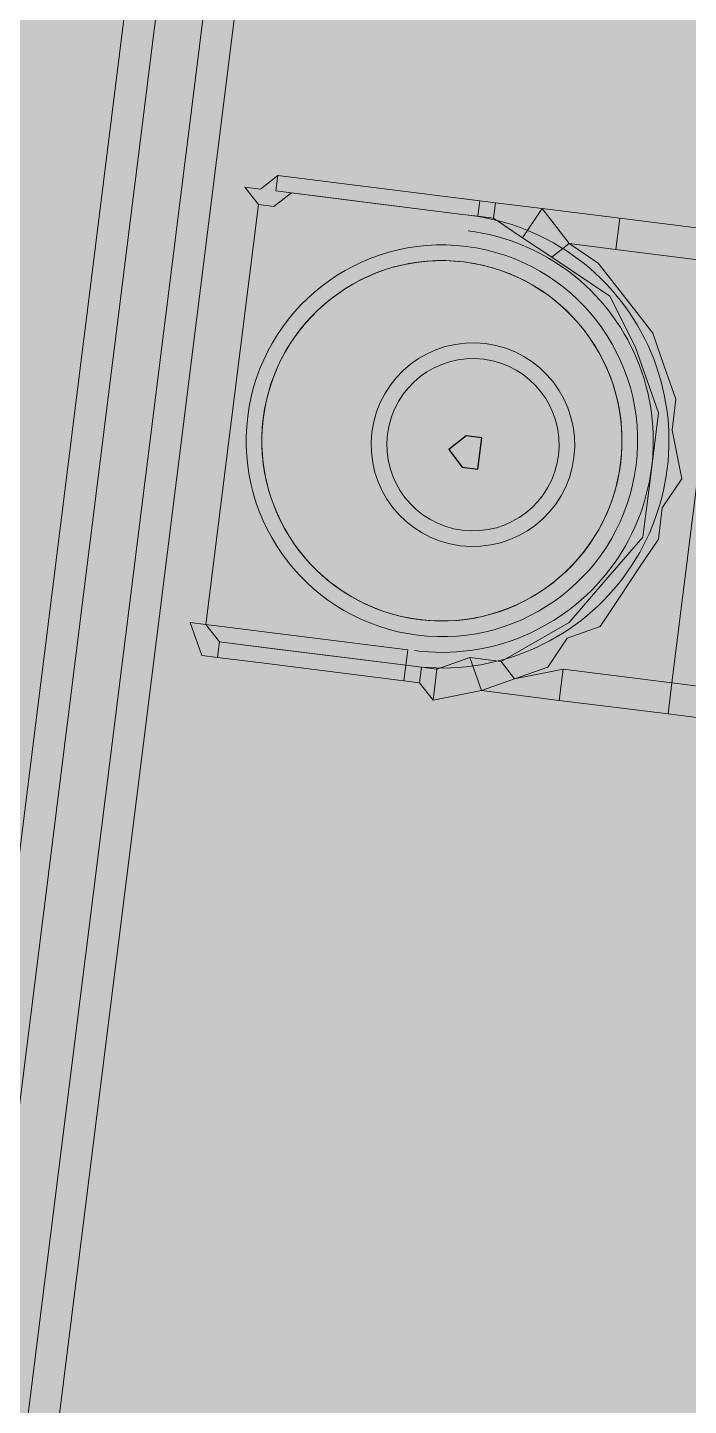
# Model space of a CAD drawing. Header units: metres. Extents: x -4 to 509425, y 7549 to 4732445.
# Drawn here: x 476014.105 to 476014.463, y 4719709.71 to 4719710.454 of the extents above; entities that cross this region are included whole.
import ezdxf

# ---------------------------------------------------------------- set-up
doc = ezdxf.new("R2010")
doc.units = ezdxf.units.M
doc.header["$LTSCALE"] = 0.01
doc.header["$MEASUREMENT"] = 0
doc.layers.get('0').update_dxf_attribs({"lineweight": 0})
doc.layers.add('_SUBESTACIÓN', color=1, linetype='Continuous')
doc.layers.add('SUBESTACION LA VID', color=253, linetype='Continuous')

# ---------------------------------------------------------------- blocks, each defined once
blk = doc.blocks.new('A$Cfff6051d')
at = {"layer": 'SUBESTACION LA VID', "transparency": 33554687}
h = blk.add_hatch(color=256, dxfattribs=at)
h.dxf.hatch_style = 2
h.paths.add_polyline_path([(476014.34973, 4719710.2243), (476014.35078, 4719710.2327), (476014.34238, 4719710.23375), (476014.33293, 4719710.22641), (476014.34027, 4719710.21695), (476014.34867, 4719710.2159)])
at = {"layer": 'SUBESTACION LA VID', "lineweight": 15}
for p, q in [((476014.0239, 4719709.39485), (476014.23979, 4719711.11692)), ((476014.0827, 4719709.38748), (476014.2986, 4719711.10955)), ((476014.19235, 4719710.60239), (476014.04175, 4719709.40114)), ((476014.21756, 4719710.59923), (476014.06696, 4719709.39798)), ((476014.22272, 4719710.36821), (476014.23007, 4719710.35876))]:
    blk.add_line(p, q, dxfattribs=at)
for points in [[(476014.30978, 4719710.10986), (476014.21738, 4719710.12144), (476014.20898, 4719710.12249), (476014.20163, 4719710.13195), (476014.21532, 4719710.24115), (476014.23007, 4719710.35876), (476014.23847, 4719710.3577), (476014.24792, 4719710.36505), (476014.23952, 4719710.3661), (476014.24057, 4719710.3745), (476014.23112, 4719710.36716), (476014.22272, 4719710.36821)], [(476014.24057, 4719710.3745), (476014.23952, 4719710.3661), (476014.24792, 4719710.36505), (476014.34032, 4719710.35347)], [(476014.24057, 4719710.3745), (476014.34978, 4719710.36081), (476014.34872, 4719710.35241), (476014.34032, 4719710.35347), (476014.26472, 4719710.36294), (476014.24792, 4719710.36505)], [(476014.34872, 4719710.35241), (476014.35712, 4719710.35136), (476014.35818, 4719710.35976), (476014.34978, 4719710.36081), (476014.34138, 4719710.36187), (476014.35818, 4719710.35976), (476014.38338, 4719710.3566), (476014.37287, 4719710.34085), (476014.35712, 4719710.35136)], [(476014.37287, 4719710.34085), (476014.38862, 4719710.33035), (476014.39808, 4719710.33769), (476014.38338, 4719710.3566), (476014.42538, 4719710.35133)], [(476014.48419, 4719710.34396), (476014.48208, 4719710.32716), (476014.42328, 4719710.33453), (476014.42538, 4719710.35133), (476014.49259, 4719710.34291)], [(476014.48419, 4719710.34396), (476014.49993, 4719710.33346), (476014.49888, 4719710.32506), (476014.48208, 4719710.32716), (476014.45364, 4719710.10035), (476014.47044, 4719710.09825), (476014.46834, 4719710.08145), (476014.45154, 4719710.08355)], [(476014.38862, 4719710.33035), (476014.42012, 4719710.30933), (476014.43376, 4719710.28203), (476014.44634, 4719710.24632), (476014.44213, 4719710.21272), (476014.43792, 4719710.17912), (476014.41796, 4719710.15602), (476014.398, 4719710.13293), (476014.36124, 4719710.11194), (476014.36859, 4719710.10248), (476014.38644, 4719710.10878), (476014.39695, 4719710.12453), (476014.4148, 4719710.13082), (476014.42531, 4719710.14657), (476014.43581, 4719710.16232), (476014.44632, 4719710.17806), (476014.44843, 4719710.19486), (476014.45893, 4719710.21061), (476014.45369, 4719710.23687), (476014.4558, 4719710.25367), (476014.4495, 4719710.27152), (476014.44321, 4719710.28937), (476014.43586, 4719710.29883), (476014.42117, 4719710.31773), (476014.41382, 4719710.32719), (476014.39808, 4719710.33769), (476014.42328, 4719710.33453)], [(476014.19323, 4719710.133), (476014.20163, 4719710.13195), (476014.31084, 4719710.11826), (476014.30873, 4719710.10146), (476014.23313, 4719710.11093), (476014.20793, 4719710.11409), (476014.20898, 4719710.12249), (476014.21738, 4719710.12144), (476014.23418, 4719710.11934), (476014.30978, 4719710.10986), (476014.31818, 4719710.1088)], [(476014.20793, 4719710.11409), (476014.19953, 4719710.11515), (476014.19323, 4719710.133)], [(476014.34444, 4719710.11404), (476014.32658, 4719710.10775), (476014.32448, 4719710.09095), (476014.35073, 4719710.09619), (476014.39273, 4719710.09092)], [(476014.36124, 4719710.11194), (476014.34444, 4719710.11404), (476014.35073, 4719710.09619), (476014.36859, 4719710.10248), (476014.39484, 4719710.10773)], [(476014.32658, 4719710.10775), (476014.31818, 4719710.1088), (476014.31713, 4719710.1004), (476014.32448, 4719710.09095), (476014.31713, 4719710.1004), (476014.30873, 4719710.10146)], [(476014.45154, 4719710.08355), (476014.45364, 4719710.10035), (476014.39484, 4719710.10773), (476014.39273, 4719710.09092), (476014.45154, 4719710.08355)]]:
    blk.add_lwpolyline(points, dxfattribs=at)
at = {"layer": 'SUBESTACION LA VID'}
blk.add_lwpolyline([(476014.34973, 4719710.2243), (476014.35078, 4719710.2327), (476014.34238, 4719710.23375), (476014.33293, 4719710.22641), (476014.34027, 4719710.21695), (476014.34867, 4719710.2159)], close=True, dxfattribs=at)
at = {"layer": 'SUBESTACION LA VID', "lineweight": 0}
blk.add_lwpolyline([(476014.34973, 4719710.2243), (476014.35078, 4719710.2327), (476014.34238, 4719710.23375), (476014.33293, 4719710.22641), (476014.34027, 4719710.21695), (476014.34867, 4719710.2159)], close=True, dxfattribs=at)
at = {"layer": 'SUBESTACION LA VID', "lineweight": 15}
for points, knots in [([(476014.31398, 4719710.10933), (476014.35758, 4719710.10387), (476014.40076, 4719710.12211), (476014.42723, 4719710.15718), (476014.4537, 4719710.19225), (476014.45941, 4719710.23878), (476014.44221, 4719710.27921), (476014.425, 4719710.31964), (476014.3875, 4719710.34778), (476014.34388, 4719710.35302)], [0, 0, 0, 0, 1, 1, 1, 2, 2, 2, 3, 3, 3, 3]), ([(476014.43426, 4719710.21797), (476014.44153, 4719710.27596), (476014.40041, 4719710.32887), (476014.34242, 4719710.33614), (476014.28443, 4719710.34341), (476014.23152, 4719710.30229), (476014.22425, 4719710.2443), (476014.21698, 4719710.18631), (476014.2581, 4719710.1334), (476014.31609, 4719710.12613), (476014.37408, 4719710.11886), (476014.42699, 4719710.15998), (476014.43426, 4719710.21797)], [0, 0, 0, 0, 1, 1, 1, 2, 2, 2, 3, 3, 3, 4, 4, 4, 4]), ([(476014.43426, 4719710.21797), (476014.44153, 4719710.27596), (476014.40041, 4719710.32887), (476014.34242, 4719710.33614), (476014.28443, 4719710.34341), (476014.23152, 4719710.30229), (476014.22425, 4719710.2443), (476014.21698, 4719710.18631), (476014.2581, 4719710.1334), (476014.31609, 4719710.12613), (476014.37408, 4719710.11886), (476014.42699, 4719710.15998), (476014.43426, 4719710.21797)], [0, 0, 0, 0, 1, 1, 1, 2, 2, 2, 3, 3, 3, 4, 4, 4, 4]), ([(476014.43426, 4719710.21797), (476014.44153, 4719710.27596), (476014.40041, 4719710.32887), (476014.34242, 4719710.33614), (476014.28443, 4719710.34341), (476014.23152, 4719710.30229), (476014.22425, 4719710.2443), (476014.21698, 4719710.18631), (476014.2581, 4719710.1334), (476014.31609, 4719710.12613), (476014.37408, 4719710.11886), (476014.42699, 4719710.15998), (476014.43426, 4719710.21797)], [0, 0, 0, 0, 1, 1, 1, 2, 2, 2, 3, 3, 3, 4, 4, 4, 4]), ([(476014.31438, 4719710.11781), (476014.35495, 4719710.11249), (476014.39526, 4719710.12926), (476014.42009, 4719710.16177), (476014.44492, 4719710.19429), (476014.45047, 4719710.23759), (476014.43466, 4719710.27532), (476014.41884, 4719710.31305), (476014.38406, 4719710.33945), (476014.34347, 4719710.34454)], [0, 0, 0, 0, 1, 1, 1, 2, 2, 2, 3, 3, 3, 3]), ([(476014.42586, 4719710.21902), (476014.43255, 4719710.27237), (476014.39472, 4719710.32105), (476014.34136, 4719710.32774), (476014.28801, 4719710.33443), (476014.23934, 4719710.2966), (476014.23265, 4719710.24325), (476014.22596, 4719710.18989), (476014.26379, 4719710.14122), (476014.31714, 4719710.13453), (476014.3705, 4719710.12784), (476014.41917, 4719710.16567), (476014.42586, 4719710.21902)], [0, 0, 0, 0, 1, 1, 1, 2, 2, 2, 3, 3, 3, 4, 4, 4, 4]), ([(476014.42586, 4719710.21902), (476014.43255, 4719710.27237), (476014.39472, 4719710.32105), (476014.34136, 4719710.32774), (476014.28801, 4719710.33443), (476014.23934, 4719710.2966), (476014.23265, 4719710.24325), (476014.22596, 4719710.18989), (476014.26379, 4719710.14122), (476014.31714, 4719710.13453), (476014.3705, 4719710.12784), (476014.41917, 4719710.16567), (476014.42586, 4719710.21902)], [0, 0, 0, 0, 1, 1, 1, 2, 2, 2, 3, 3, 3, 4, 4, 4, 4]), ([(476014.42586, 4719710.21902), (476014.43255, 4719710.27237), (476014.39472, 4719710.32105), (476014.34136, 4719710.32774), (476014.28801, 4719710.33443), (476014.23934, 4719710.2966), (476014.23265, 4719710.24325), (476014.22596, 4719710.18989), (476014.26379, 4719710.14122), (476014.31714, 4719710.13453), (476014.3705, 4719710.12784), (476014.41917, 4719710.16567), (476014.42586, 4719710.21902)], [0, 0, 0, 0, 1, 1, 1, 2, 2, 2, 3, 3, 3, 4, 4, 4, 4]), ([(476014.40066, 4719710.22218), (476014.40444, 4719710.25234), (476014.38306, 4719710.27985), (476014.3529, 4719710.28363), (476014.32274, 4719710.28741), (476014.29523, 4719710.26603), (476014.29145, 4719710.23587), (476014.28767, 4719710.20572), (476014.30905, 4719710.17821), (476014.33921, 4719710.17443), (476014.36936, 4719710.17065), (476014.39688, 4719710.19203), (476014.40066, 4719710.22218)], [0, 0, 0, 0, 1, 1, 1, 2, 2, 2, 3, 3, 3, 4, 4, 4, 4]), ([(476014.40066, 4719710.22218), (476014.40444, 4719710.25234), (476014.38306, 4719710.27985), (476014.3529, 4719710.28363), (476014.32274, 4719710.28741), (476014.29523, 4719710.26603), (476014.29145, 4719710.23587), (476014.28767, 4719710.20572), (476014.30905, 4719710.17821), (476014.33921, 4719710.17443), (476014.36936, 4719710.17065), (476014.39688, 4719710.19203), (476014.40066, 4719710.22218)], [0, 0, 0, 0, 1, 1, 1, 2, 2, 2, 3, 3, 3, 4, 4, 4, 4]), ([(476014.40066, 4719710.22218), (476014.40444, 4719710.25234), (476014.38306, 4719710.27985), (476014.3529, 4719710.28363), (476014.32274, 4719710.28741), (476014.29523, 4719710.26603), (476014.29145, 4719710.23587), (476014.28767, 4719710.20572), (476014.30905, 4719710.17821), (476014.33921, 4719710.17443), (476014.36936, 4719710.17065), (476014.39688, 4719710.19203), (476014.40066, 4719710.22218)], [0, 0, 0, 0, 1, 1, 1, 2, 2, 2, 3, 3, 3, 4, 4, 4, 4]), ([(476014.40066, 4719710.22218), (476014.40444, 4719710.25234), (476014.38306, 4719710.27985), (476014.3529, 4719710.28363), (476014.32274, 4719710.28741), (476014.29523, 4719710.26603), (476014.29145, 4719710.23587), (476014.28767, 4719710.20572), (476014.30905, 4719710.17821), (476014.33921, 4719710.17443), (476014.36936, 4719710.17065), (476014.39688, 4719710.19203), (476014.40066, 4719710.22218)], [0, 0, 0, 0, 1, 1, 1, 2, 2, 2, 3, 3, 3, 4, 4, 4, 4]), ([(476014.39226, 4719710.22324), (476014.39546, 4719710.24875), (476014.37736, 4719710.27203), (476014.35185, 4719710.27523), (476014.32633, 4719710.27843), (476014.30305, 4719710.26034), (476014.29985, 4719710.23482), (476014.29665, 4719710.2093), (476014.31475, 4719710.18603), (476014.34026, 4719710.18283), (476014.36578, 4719710.17963), (476014.38906, 4719710.19772), (476014.39226, 4719710.22324)], [0, 0, 0, 0, 1, 1, 1, 2, 2, 2, 3, 3, 3, 4, 4, 4, 4]), ([(476014.39226, 4719710.22324), (476014.39546, 4719710.24875), (476014.37736, 4719710.27203), (476014.35185, 4719710.27523), (476014.32633, 4719710.27843), (476014.30305, 4719710.26034), (476014.29985, 4719710.23482), (476014.29665, 4719710.2093), (476014.31475, 4719710.18603), (476014.34026, 4719710.18283), (476014.36578, 4719710.17963), (476014.38906, 4719710.19772), (476014.39226, 4719710.22324)], [0, 0, 0, 0, 1, 1, 1, 2, 2, 2, 3, 3, 3, 4, 4, 4, 4])]:
    blk.add_open_spline(points, degree=3, knots=knots, dxfattribs=at)
for points in [[(476014.34075, 4719710.32781), (476014.28735, 4719710.33416), (476014.23893, 4719710.29603), (476014.23257, 4719710.24263)], [(476014.34072, 4719710.32781), (476014.28733, 4719710.33415), (476014.23891, 4719710.29601), (476014.23257, 4719710.24261)], [(476014.42578, 4719710.21841), (476014.4328, 4719710.27172), (476014.39529, 4719710.32063), (476014.34198, 4719710.32766)], [(476014.42577, 4719710.21839), (476014.43281, 4719710.2717), (476014.39531, 4719710.32061), (476014.342, 4719710.32765)], [(476014.23273, 4719710.24388), (476014.22569, 4719710.19057), (476014.2632, 4719710.14165), (476014.3165, 4719710.13461)], [(476014.23273, 4719710.24386), (476014.2257, 4719710.19055), (476014.26322, 4719710.14163), (476014.31653, 4719710.13461)], [(476014.31775, 4719710.13445), (476014.37115, 4719710.1281), (476014.41958, 4719710.16624), (476014.42593, 4719710.21963)], [(476014.31778, 4719710.13445), (476014.37118, 4719710.12812), (476014.41959, 4719710.16626), (476014.42593, 4719710.21965)]]:
    blk.add_open_spline(points, degree=3, dxfattribs=at)

msp = doc.modelspace()

# ---------------------------------------------------------------- hatches: boundary and pattern name
at = {"layer": '_SUBESTACIÓN', "transparency": 33554559}
h = msp.add_hatch(color=1, dxfattribs=at)
h.dxf.hatch_style = 1
h.paths.add_polyline_path([(475968.63988, 4719805.82503), (476089.93862, 4719790.61504), (476078.16862, 4719696.74002), (475956.86864, 4719711.95017)])

# ---------------------------------------------------------------- block references
at = {"linetype": 'Continuous'}
msp.add_blockref('A$Cfff6051d', (0, 0), dxfattribs=at)

doc.saveas('drawing.dxf')
